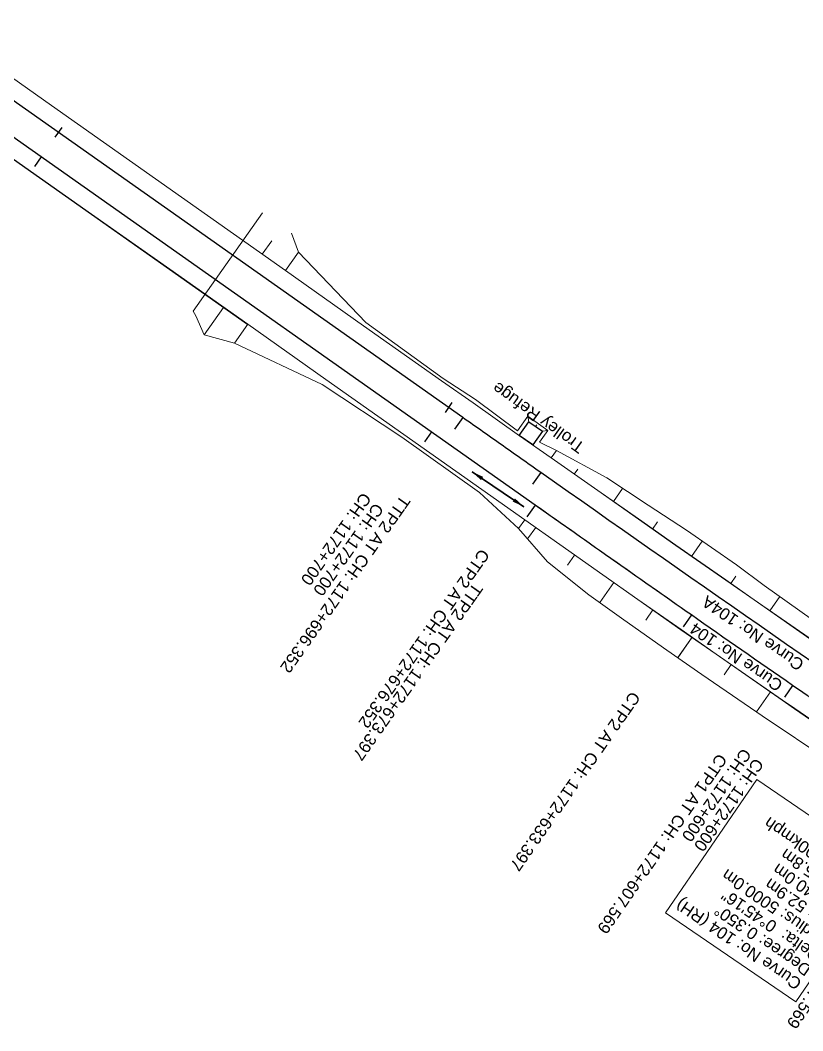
# Model space of a CAD drawing. Header units: metres. Extents: x 646784 to 662189, y 3367130 to 3378376.
# Drawn here: x 658181.7 to 658345.7, y 3369764.2 to 3369975.8 of the extents above; entities that cross this region are included whole.
import ezdxf

# ---------------------------------------------------------------- set-up
doc = ezdxf.new("R2010")
doc.units = ezdxf.units.M
doc.header["$MEASUREMENT"] = 0
doc.linetypes.add('CENTER2', pattern=[1.125, 0.75, -0.125, 0.125, -0.125])
for name, color, linetype, lineweight in [('C-ALIG-DG-SPIRAL', 1, 'CENTER2', 70), ('C-ALIG-LABL-DG', 1, 'Continuous', 25), ('C-ALIG-LABL-DG-MARK', 1, 'Continuous', 25), ('Proposed Curve_Details', 10, 'Continuous', 0), ('PROPOSED DFC TRACK', 1, 'Continuous', 0), ('PROPOSED DFCC TOE LINE', 239, 'Continuous', 0), ('PROPOSED DFCC TOE SLOPES', 239, 'Continuous', 0), ('PROPOSED DFCC TRACK', 1, 'Continuous', 0)]:
    doc.layers.add(name, color=color, linetype=linetype, lineweight=lineweight)
for name, color, linetype in [('LINK LINE', 190, 'Continuous'), ('PROPOSED DFCC FORMATION LINE', 187, 'Continuous'), ('PROPOSED FORMATION LINE - Connecting line', 187, 'Continuous'), ('Trolley Refuse', 10, 'Continuous')]:
    doc.layers.add(name, color=color, linetype=linetype)
doc.styles.add('Arial', font='arial.ttf')
doc.styles.get("Standard").update_dxf_attribs({"font": 'arial.ttf'})
doc.styles.add('Style-Arial', font='arial.ttf')
doc.dimstyles.new('ISO-25', dxfattribs={"dimtxt": 2.5, "dimasz": 2.5, "dimexe": 1.25, "dimexo": 0.625, "dimtad": 1, "dimtxsty": 'Standard', "dimcen": 2.5, "dimadec": 0, "dimazin": 0, "dimtfac": 1, "dimtmove": 0, "dimatfit": 3, "dimfxl": 1, "dimarcsym": 0})

# ---------------------------------------------------------------- blocks, each defined once
blk = doc.blocks.new('Tick Hor')
blk.add_lwpolyline([(-0.5, 0), (0.5, 0)])

msp = doc.modelspace()

# ---------------------------------------------------------------- linework, layer by layer
at = {"layer": 'C-ALIG-DG-SPIRAL', "color": 1, "linetype": 'Continuous', "lineweight": 30, "flags": 128}
msp.add_lwpolyline([(658346.7342, 3369834.3062), (658345.6724, 3369835.0393), (658344.6107, 3369835.7726), (658343.5492, 3369836.5062, -0.00129143), (658322.3412, 3369851.2484), (658321.2837, 3369851.9878), (658320.2264, 3369852.7274), (658319.1693, 3369853.4672), (658318.1123, 3369854.2074), (658317.0555, 3369854.9477), (658315.9989, 3369855.6883), (658314.9424, 3369856.4291), (658313.8861, 3369857.1701), (658312.8299, 3369857.9113), (658311.7738, 3369858.6527), (658310.7179, 3369859.3943), (658309.6621, 3369860.1361), (658308.6064, 3369860.878), (658307.5509, 3369861.6201), (658306.4954, 3369862.3624), (658305.44, 3369863.1047), (658304.3848, 3369863.8473), (658303.3296, 3369864.5899), (658302.2745, 3369865.3326), (658301.2194, 3369866.0755), (658300.1645, 3369866.8185), (658299.1096, 3369867.5615), (658298.0547, 3369868.3046), (658296.9999, 3369869.0478), (658295.9452, 3369869.7911), (658294.8904, 3369870.5344), (658293.8358, 3369871.2777), (658292.7811, 3369872.0211), (658291.7265, 3369872.7645), (658290.6718, 3369873.5079), (658289.6172, 3369874.2514), (657836.5764, 3370193.6147)], format="xyb", dxfattribs=at)
at = {"layer": 'C-ALIG-LABL-DG', "color": 1, "linetype": 'Continuous', "lineweight": 25}
for p, q in [((658186.1406, 3369947.1955), (658184.7002, 3369945.1521)), ((658267.8739, 3369889.5789), (658266.4335, 3369887.5356))]:
    msp.add_line(p, q, dxfattribs=at)
at = {"layer": 'C-ALIG-LABL-DG-MARK', "color": 1, "linetype": 'Continuous', "lineweight": 25}
for p, q in [((658289.6172, 3369874.2514), (658287.8887, 3369871.7994)), ((658322.3412, 3369851.2484), (658320.6225, 3369848.7895)), ((658343.5492, 3369836.5062), (658341.8433, 3369834.0385))]:
    msp.add_line(p, q, dxfattribs=at)
at = {"layer": 'LINK LINE', "linetype": 'Continuous', "lineweight": 30}
for p, q in [((658274.4557, 3369892.586), (658272.7272, 3369890.134)), ((658290.8062, 3369881.0682), (658289.0802, 3369878.6145))]:
    msp.add_line(p, q, dxfattribs=at)
at = {"layer": 'LINK LINE', "linetype": 'Continuous', "lineweight": 30, "flags": 128}
msp.add_lwpolyline([(658382.4884, 3369817.3377, -0.00279144), (658290.8062, 3369881.0682), (658290.2786, 3369881.4394), (658289.7509, 3369881.8106), (658289.2233, 3369882.1819), (658288.6957, 3369882.5532), (658288.1681, 3369882.9245), (658287.6405, 3369883.2959), (658287.113, 3369883.6673), (658286.5855, 3369884.0387), (658286.0579, 3369884.4102), (658285.5305, 3369884.7816), (658285.003, 3369885.1531), (658284.4755, 3369885.5246), (658283.9481, 3369885.8961), (658283.4206, 3369886.2677), (658282.8932, 3369886.6393), (658282.3658, 3369887.0109), (658281.8384, 3369887.3825), (658281.3111, 3369887.7541), (658280.7837, 3369888.1257), (658280.2563, 3369888.4974), (658279.729, 3369888.869), (658279.2016, 3369889.2407), (658278.6743, 3369889.6124), (658278.1469, 3369889.9841), (658277.6196, 3369890.3558), (658277.0923, 3369890.7275), (658276.565, 3369891.0992), (658276.0377, 3369891.4709), (658275.5103, 3369891.8426), (658274.983, 3369892.2143), (658274.4557, 3369892.586), (658082.6553, 3370027.7924)], format="xyb", dxfattribs=at)
at = {"layer": 'LINK LINE', "color": 190, "lineweight": 0, "flags": 128}
msp.add_lwpolyline([(658238.5693, 3369931.1831), (658240.0563, 3369927.235), (658254.1135, 3369912.4638), (658270.3418, 3369900.7726), (658277.1058, 3369896.3455), (658285.9055, 3369889.8309), (658288.0618, 3369892.8941), (658292.2982, 3369889.9119), (658290.5317, 3369887.4025), (658294.066, 3369885.7023), (658304.5999, 3369879.9726), (658313.2741, 3369874.223), (658321.3076, 3369868.9903), (658331.7677, 3369861.7308), (658337.5979, 3369857.412), (658349.8594, 3369848.6615)], dxfattribs=at)
at = {"layer": 'LINK LINE', "color": 190, "linetype": 'Continuous', "lineweight": 0, "flags": 128}
for points in [[(658232.4281, 3369926.8007), (658234.4258, 3369929.6346)], [(658237.3195, 3369923.3526), (658240.0563, 3369927.235)], [(658288.2653, 3369891.7231), (658288.0618, 3369892.8941)], [(658289.6962, 3369890.7158), (658289.9352, 3369891.0507)], [(658291.1272, 3369889.7084), (658292.2982, 3369889.9119)], [(658292.9641, 3369884.1351), (658294.066, 3369885.7023)], [(658297.8191, 3369880.7242), (658298.5654, 3369881.7866)], [(658306.0013, 3369874.9813), (658307.9458, 3369877.7548)], [(658314.1891, 3369869.2471), (658315.2415, 3369870.7515)], [(658322.3834, 3369863.5215), (658324.6041, 3369866.7025)], [(658330.582, 3369857.8027), (658331.6862, 3369859.388)], [(658338.7882, 3369852.0946), (658340.8641, 3369855.0811)]]:
    msp.add_lwpolyline(points, dxfattribs=at)
at = {"layer": 'LINK LINE', "linetype": 'Continuous', "lineweight": 30, "flags": 128}
msp.add_lwpolyline([(658288.2653, 3369891.7231), (658291.1273, 3369889.7084), (658289.1125, 3369886.8464), (658286.2506, 3369888.8612)], close=True, dxfattribs=at)
at = {"layer": 'Proposed Curve_Details'}
msp.add_lwpolyline([(658363.3362, 3369798.141), (658344.2352, 3369770.2153), (658316.9483, 3369788.8794), (658336.0494, 3369816.8051)], close=True, dxfattribs=at)
at = {"layer": 'PROPOSED DFCC FORMATION LINE', "lineweight": 0, "flags": 128}
for points in [[(658347.8671, 3369845.7886), (658335.4916, 3369854.3844), (658329.5374, 3369858.53), (658319.0915, 3369865.8184), (658311.2363, 3369871.3122), (658302.7143, 3369877.2852), (658292.9638, 3369884.1353), (658286.3593, 3369888.7846), (658276.6163, 3369895.651), (658270.0129, 3369900.306), (658253.6662, 3369911.8293), (658237.3195, 3369923.3526), (658220.9729, 3369934.8759), (658204.6262, 3369946.3992), (658188.2795, 3369957.9225), (658171.9329, 3369969.4458)], [(658229.3691, 3369912.073), (658213.0225, 3369923.5963), (658196.6758, 3369935.1196), (658180.3291, 3369946.6429)], [(658357.8963, 3369822.0698), (658343.9998, 3369831.6371), (658341.4165, 3369833.4217), (658327.5516, 3369843.0411), (658320.1932, 3369848.1746), (658311.1494, 3369854.5094), (658303.8105, 3369859.6662), (658294.7856, 3369866.0207), (658287.4569, 3369871.1862), (658278.4379, 3369877.5439), (658262.0913, 3369889.0672), (658245.7446, 3369900.5905), (658229.3979, 3369912.1138), (658213.0513, 3369923.6371), (658196.7046, 3369935.1604), (658180.3579, 3369946.6837)], [(658347.8956, 3369845.8297), (658335.5202, 3369854.4255), (658329.566, 3369858.571), (658319.1201, 3369865.8594), (658311.265, 3369871.3532), (658302.743, 3369877.3261), (658292.9925, 3369884.1762)], [(658357.868, 3369822.0286), (658343.9714, 3369831.5959), (658341.3881, 3369833.3806), (658327.523, 3369843.0001), (658320.1645, 3369848.1336), (658311.1206, 3369854.4684), (658303.7817, 3369859.6253), (658294.7568, 3369865.9798), (658287.4281, 3369871.1453)]]:
    msp.add_lwpolyline(points, dxfattribs=at)
at = {"layer": 'PROPOSED DFCC TOE LINE', "lineweight": 0, "flags": 128}
msp.add_lwpolyline([(658353.5824, 3369819.0669), (658341.1249, 3369827.473), (658338.5145, 3369829.2238), (658324.5639, 3369838.7502), (658317.2062, 3369843.9012), (658308.1639, 3369850.2553), (658300.871, 3369855.4874), (658292.2014, 3369862.3533), (658286.1567, 3369869.3417), (658277.9906, 3369876.9094), (658261.6931, 3369888.5024), (658244.9694, 3369899.4908), (658226.5985, 3369908.1427), (658220.2697, 3369909.8864), (658218.5643, 3369913.8874)], dxfattribs=at)
at = {"layer": 'PROPOSED DFCC TOE SLOPES', "linetype": 'Continuous', "lineweight": 0, "flags": 128}
for points in [[(658224.3489, 3369915.6731), (658220.2697, 3369909.8864)], [(658229.3979, 3369912.1138), (658226.5985, 3369908.1427)], [(658287.4569, 3369871.1862), (658286.1567, 3369869.3417)], [(658289.7357, 3369869.58), (658288.0361, 3369867.1689)], [(658289.7364, 3369869.5795), (658288.0372, 3369867.1676)], [(658297.8929, 3369863.7997), (658296.3984, 3369861.6703)], [(658306.091, 3369858.0637), (658303.135, 3369853.8631)], [(658306.0949, 3369858.061), (658303.1442, 3369853.8566)], [(658314.2802, 3369852.3163), (658312.7858, 3369850.187)], [(658314.2846, 3369852.3132), (658312.7933, 3369850.1817)], [(658322.4782, 3369846.5804), (658319.4867, 3369842.3047)], [(658322.4855, 3369846.5754), (658319.504, 3369842.2926)], [(658330.6926, 3369840.8619), (658329.207, 3369838.728)], [(658330.6975, 3369840.8585), (658329.2154, 3369838.7223)], [(658338.9137, 3369835.1582), (658335.9917, 3369830.9466)], [(658338.9199, 3369835.1539), (658336.0064, 3369830.9365)]]:
    msp.add_lwpolyline(points, dxfattribs=at)
at = {"layer": 'PROPOSED DFCC TRACK', "color": 12, "flags": 128}
msp.add_lwpolyline([(658347.6633, 3369833.6651), (658343.549, 3369836.5064, -0.00129139), (658322.3415, 3369851.2482), (658318.2447, 3369854.1146), (658314.1504, 3369856.9846), (658310.0583, 3369859.8577), (658305.968, 3369862.7333), (658301.8791, 3369865.611), (658297.7913, 3369868.4902), (658293.7043, 3369871.3704), (658289.6175, 3369874.2512), (657836.5764, 3370193.6147)], format="xyb", dxfattribs=at)
at = {"layer": 'PROPOSED DFCC TRACK', "linetype": 'Continuous', "elevation": 270.926, "flags": 128}
msp.add_lwpolyline([(658232.509, 3369935.44), (658218.0011, 3369914.8679), (658218.5643, 3369913.8874)], dxfattribs=at)
at = {"layer": 'PROPOSED FORMATION LINE - Connecting line', "lineweight": 0, "flags": 128}
msp.add_lwpolyline([(658237.3483, 3369923.3935), (658221.0017, 3369934.9168), (658204.655, 3369946.4401), (658188.3083, 3369957.9634), (658171.9617, 3369969.4867)], dxfattribs=at)

# ---------------------------------------------------------------- block references
at = {"layer": 'LINK LINE', "linetype": 'Continuous', "lineweight": 30, "xscale": 2.5, "yscale": 2.5, "zscale": 2.5, "rotation": 234.818733108961}
for p in [(658189.7408, 3369952.3044), (658271.4741, 3369894.6879)]:
    msp.add_blockref('Tick Hor', p, dxfattribs=at)

# ---------------------------------------------------------------- texts
at = {"layer": 'LINK LINE', "linetype": 'Continuous', "lineweight": 30, "style": 'Style-Arial'}
msp.add_text('Trolley Refuge', height=2.5, rotation=144.282927, dxfattribs=at).set_placement((658300.2222, 3369886.9424))
at = {"layer": 'LINK LINE', "linetype": 'Continuous', "lineweight": 0, "style": 'Style-Arial'}
msp.add_text('Curve No: 104A', height=2.5, rotation=145.628033, dxfattribs=at).set_placement((658346.1849, 3369841.4283))
at = {"layer": 'Proposed Curve_Details', "lineweight": 0, "insert": (658361.5147, 3369797.7594), "char_height": 2.5, "attachment_point": 7, "rotation": 145.628033, "line_spacing_factor": 0.84, "style": 'Style-Arial'}
msp.add_mtext('Curve No: 104 (RH)\\PDegree: 0.350%%D\\PDelta:  0%%D45\'16"\\PRadius: 5000.0m\\PTTL: 52.9m\\PTRL: 40.0m\\PCCL: 25.8m\\PVmax: 100kmph\\PSE: 20mm', dxfattribs=at)
at = {"layer": 'Trolley Refuse', "style": 'Style-Arial'}
msp.add_text('Curve No: 104', height=2.5, rotation=145.628033, dxfattribs=at).set_placement((658341.7313, 3369837.0952))

# ---------------------------------------------------------------- leaders
at = {"layer": 'PROPOSED DFC TRACK', "linetype": 'Continuous', "lineweight": 0}
for points in [[(658276.4294, 3369881.2182), (658287.2227, 3369873.926)], [(658287.2227, 3369873.926), (658276.4294, 3369881.2182)]]:
    msp.add_leader(points, dimstyle='ISO-25', override={"dimtxt": 3, "dimasz": 2.5, "dimtad": 0, "dimdec": 3, "dimzin": 2, "dimtdec": 3}, dxfattribs=at)

# ---------------------------------------------------------------- next in the draw order: texts
at = {"layer": 'C-ALIG-LABL-DG', "color": 1, "linetype": 'Continuous', "lineweight": 25, "insert": (658343.1941, 3369765.0131), "char_height": 2.5, "width": 44.566422, "attachment_point": 6, "rotation": 235.573073, "style": 'Arial', "bg_fill": 3, "box_fill_scale": 1.04, "bg_fill_color": 256, "bg_fill_true_color": 13158600, "bg_fill_transparency": 0}
msp.add_mtext('TTP1 AT CH: 1172+567.569', dxfattribs=at)
at = {"layer": 'LINK LINE', "linetype": 'Continuous', "lineweight": 0, "char_height": 2.5, "width": 22.502814, "attachment_point": 4, "style": 'Arial', "bg_fill": 3, "box_fill_scale": 1.04, "bg_fill_color": 256, "bg_fill_true_color": 13158600, "bg_fill_transparency": 0}
for s, insert, rotation in [('CH: 1172+700', (658254.4229, 3369876.3746), 234.818733), ('CH: 1172+600', (658334.0465, 3369822.8196), 235.422415)]:
    msp.add_mtext(s, dxfattribs=dict(at, insert=insert, rotation=rotation))

# ---------------------------------------------------------------- next in the draw order: texts
at = {"layer": 'C-ALIG-LABL-DG', "color": 1, "linetype": 'Continuous', "lineweight": 25, "char_height": 2.5, "attachment_point": 6, "style": 'Arial', "bg_fill": 3, "box_fill_scale": 1.04, "bg_fill_color": 256, "bg_fill_true_color": 13158600, "bg_fill_transparency": 0}
for s, insert, width, rotation in [('TTP2 AT CH: 1172+673.397', (658252.2241, 3369821.2064), 44.561255, 234.818733), ('CTP1 AT CH: 1172+607.569', (658303.5118, 3369784.9081), 44.866115, 235.343889)]:
    msp.add_mtext(s, dxfattribs=dict(at, insert=insert, width=width, rotation=rotation))

# ---------------------------------------------------------------- next in the draw order: texts
at = {"layer": 'C-ALIG-LABL-DG', "color": 1, "linetype": 'Continuous', "lineweight": 25, "char_height": 2.5, "style": 'Arial', "bg_fill": 3, "box_fill_scale": 1.04, "bg_fill_color": 256, "bg_fill_true_color": 13158600, "bg_fill_transparency": 0}
for s, insert, width, attachment_point, rotation in [('CTP2 AT CH: 1172+633.397', (658285.1606, 3369798.0543), 44.860948, 6, 235.047916), ('CH: 1172+600', (658336.6326, 3369820.7604), 22.502814, 4, 235.313494)]:
    msp.add_mtext(s, dxfattribs=dict(at, insert=insert, width=width, attachment_point=attachment_point, rotation=rotation))
at = {"layer": 'LINK LINE', "linetype": 'Continuous', "lineweight": 0, "insert": (658253.4662, 3369827.9859), "char_height": 2.5, "width": 44.835113, "attachment_point": 6, "rotation": 234.876029, "style": 'Arial', "bg_fill": 3, "box_fill_scale": 1.04, "bg_fill_color": 256, "bg_fill_true_color": 13158600, "bg_fill_transparency": 0}
msp.add_mtext('CTP2 AT CH: 1172+676.352', dxfattribs=at)

# ---------------------------------------------------------------- next in the draw order: texts
at = {"layer": 'LINK LINE', "linetype": 'Continuous', "lineweight": 0, "insert": (658237.0626, 3369839.5411), "char_height": 2.5, "width": 44.835113, "attachment_point": 6, "rotation": 234.876029, "style": 'Arial', "bg_fill": 3, "box_fill_scale": 1.04, "bg_fill_color": 256, "bg_fill_true_color": 13158600, "bg_fill_transparency": 0}
msp.add_mtext('TTP2 AT CH: 1172+696.352', dxfattribs=at)

# ---------------------------------------------------------------- next in the draw order: texts
at = {"layer": 'C-ALIG-LABL-DG', "color": 1, "linetype": 'Continuous', "lineweight": 25, "insert": (658257.0123, 3369874.1728), "char_height": 2.5, "width": 22.502814, "attachment_point": 4, "rotation": 234.818733, "style": 'Arial', "bg_fill": 3, "box_fill_scale": 1.04, "bg_fill_color": 256, "bg_fill_true_color": 13158600, "bg_fill_transparency": 0}
msp.add_mtext('CH: 1172+700', dxfattribs=at)

doc.saveas('drawing.dxf')
